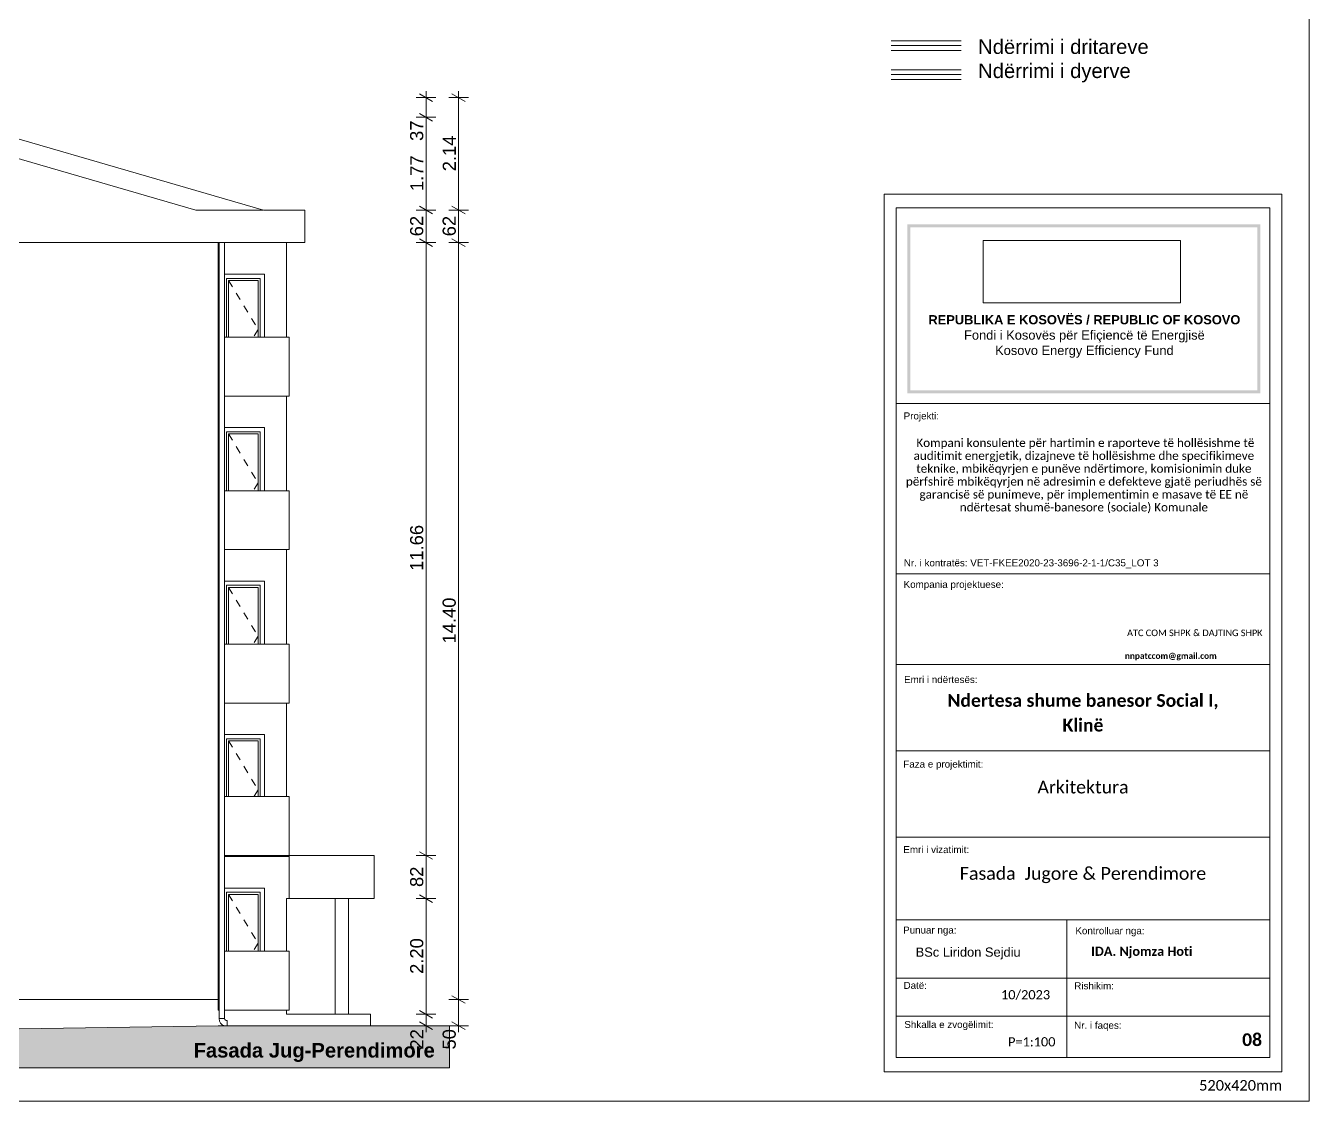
# Model space of a CAD drawing. Header units: feet. Extents: x 2573764 to 2624673, y -122443 to -81443.
# Drawn here: x 2600251 to 2624673, y -122443 to -101978 of the extents above; entities that cross this region are included whole.
import ezdxf

# ---------------------------------------------------------------- set-up
doc = ezdxf.new("R2010")
doc.units = ezdxf.units.FT
doc.header["$MEASUREMENT"] = 0
doc.header["$XCLIPFRAME"] = 0
doc.set_wipeout_variables(frame=1)
doc.linetypes.add('Dashed', pattern=[282.222223, 141.111112, -141.111112])
doc.linetypes.add('Wipeout_Contour', pattern=[1000, 0, -1000])
for name, color, linetype, lineweight in [('2D Drafting - General_Pen_No__1', 7, 'Continuous', 5), ('Annotation - Text_Pen_No__1', 7, 'Continuous', 5), ('Dimensioning - General_Pen_No__1', 7, 'Continuous', 5), ('Dimensioning - General_Pen_No__41', 7, 'Continuous', 5), ('Exterior walls_Pen_No__1', 7, 'Continuous', 5), ('Shell - Roof_Pen_No__1', 7, 'Continuous', 5), ('Shell - Roof_Pen_No__20', 1, 'Continuous', 5), ('Shell - Roof_Pen_No__21', 7, 'Continuous', 5), ('Structural - Bearing_Pen_No__20', 1, 'Continuous', 5), ('Structural - Bearing_Pen_No__60', 230, 'Continuous', 5), ('Text blocks_Pen_No__1', 7, 'Continuous', 5)]:
    doc.layers.add(name, color=color, linetype=linetype, lineweight=lineweight)
for name, color, linetype, lineweight, true_color in [('2D Drafting - General_Pen_No__61', 7, 'Continuous', 5, 0x6a6a6a), ('Annotation - Text_Pen_No__61', 7, 'Continuous', 5, 0x6a6a6a), ('Shell - Roof_Pen_No__61', 7, 'Continuous', 5, 0x6a6a6a), ('Structural - Bearing_Pen_No__86', 7, 'Continuous', 5, 0x5555ff)]:
    doc.layers.add(name, color=color, linetype=linetype, lineweight=lineweight, true_color=true_color)
for name, color, linetype in [('Dimensioning - General', 7, 'Continuous'), ('Drawing & Figure', 7, 'Continuous'), ('Exterior walls', 7, 'Continuous')]:
    doc.layers.add(name, color=color, linetype=linetype)
doc.styles.add('GENERATED_STYLE_1', font='arial.ttf')
doc.styles.add('GENERATED_STYLE_2', font='arialbd.ttf')
doc.styles.add('GENERATED_STYLE_3', font='calibrib.ttf')
doc.styles.add('GENERATED_STYLE_4', font='calibri.ttf')
doc.styles.add('GENERATED_STYLE_5', font='calibril.ttf')
doc.dimstyles.new('GENERATED_STYLE__1', dxfattribs={"dimtxt": 250, "dimasz": 190, "dimexe": 0.18, "dimexo": 3, "dimgap": 0.09, "dimtad": 1, "dimlfac": 0.001, "dimzin": 0, "dimdsep": 46, "dimtxsty": 'GENERATED_STYLE_1', "dimblk": 'ARROWHEAD_2', "dimblk1": 'ARROWHEAD_2', "dimblk2": 'ARROWHEAD_2', "dimcen": 0.09, "dimclrd": 7, "dimclre": 7, "dimclrt": 7, "dimadec": 0, "dimazin": 0, "dimtfac": 1, "dimtdec": 4, "dimtmove": 0, "dimatfit": 3, "dimfxl": 1, "dimtolj": 1, "dimtzin": 0, "dimarcsym": 0})
picture_1 = doc.add_image_def('image1.png', size_in_pixel=(354, 134))

# ---------------------------------------------------------------- blocks, each defined once
blk = doc.blocks.new('*D14', base_point=(2247654, -76425))
at = {"layer": 'Dimensioning - General_Pen_No__1', "color": 7, "linetype": 'Continuous', "lineweight": 5, "transparency": 16777216}
for p, q in [((2608057, -120785), (2607682, -120785)), ((2607744, -120713), (2607994, -120858)), ((2607869, -121005), (2607869, -120785)), ((2608057, -121005), (2607682, -121005)), ((2607744, -120933), (2607994, -121078)), ((2607869, -121128), (2607869, -121005))]:
    blk.add_line(p, q, dxfattribs=at)
at = {"layer": 'Dimensioning - General_Pen_No__1', "color": 7, "lineweight": 5, "transparency": 16777216, "insert": (2607819, -121457), "char_height": 250, "attachment_point": 7, "rotation": 90, "style": 'GENERATED_STYLE_1'}
blk.add_mtext('\\A1;22', dxfattribs=at)
blk = doc.blocks.new('ARROWHEAD_2')
at = {"color": 0, "linetype": 'Continuous', "lineweight": 0}
for p, q in [((0, 0), (-1, 0)), ((-0.38, -0.66), (0.38, 0.66))]:
    blk.add_line(p, q, dxfattribs=at)
blk = doc.blocks.new('*D15', base_point=(2247654, -76425))
at = {"layer": 'Dimensioning - General_Pen_No__1', "color": 7, "linetype": 'Continuous', "lineweight": 5, "transparency": 16777216}
for p, q in [((2608057, -118585), (2607682, -118585)), ((2607744, -118513), (2607994, -118658)), ((2607869, -120785), (2607869, -118585)), ((2608057, -120785), (2607682, -120785)), ((2607744, -120713), (2607994, -120858))]:
    blk.add_line(p, q, dxfattribs=at)
at = {"layer": 'Dimensioning - General_Pen_No__1', "color": 7, "lineweight": 5, "transparency": 16777216, "insert": (2607819, -120018), "char_height": 250, "attachment_point": 7, "rotation": 90, "style": 'GENERATED_STYLE_1'}
blk.add_mtext('\\A1;2.20', dxfattribs=at)
blk = doc.blocks.new('*D16', base_point=(2247654, -76425))
at = {"layer": 'Dimensioning - General_Pen_No__1', "color": 7, "linetype": 'Continuous', "lineweight": 5, "transparency": 16777216}
for p, q in [((2607744, -117693), (2607994, -117838)), ((2608057, -117765), (2607682, -117765)), ((2607869, -118585), (2607869, -117765)), ((2608057, -118585), (2607682, -118585)), ((2607744, -118513), (2607994, -118658))]:
    blk.add_line(p, q, dxfattribs=at)
at = {"layer": 'Dimensioning - General_Pen_No__1', "color": 7, "lineweight": 5, "transparency": 16777216, "insert": (2607819, -118365), "char_height": 250, "attachment_point": 7, "rotation": 90, "style": 'GENERATED_STYLE_1'}
blk.add_mtext('\\A1;82', dxfattribs=at)
blk = doc.blocks.new('*D17', base_point=(2247654, -76425))
at = {"layer": 'Dimensioning - General_Pen_No__1', "color": 7, "linetype": 'Continuous', "lineweight": 5, "transparency": 16777216}
for p, q in [((2608057, -106105), (2607682, -106105)), ((2607744, -106033), (2607994, -106178)), ((2607869, -117765), (2607869, -106105)), ((2607744, -117693), (2607994, -117838)), ((2608057, -117765), (2607682, -117765))]:
    blk.add_line(p, q, dxfattribs=at)
at = {"layer": 'Dimensioning - General_Pen_No__1', "color": 7, "lineweight": 5, "transparency": 16777216, "insert": (2607819, -112350), "char_height": 250, "attachment_point": 7, "rotation": 90, "style": 'GENERATED_STYLE_1'}
blk.add_mtext('\\A1;11.66', dxfattribs=at)
blk = doc.blocks.new('*D18', base_point=(2247654, -76425))
at = {"layer": 'Dimensioning - General_Pen_No__1', "color": 7, "linetype": 'Continuous', "lineweight": 5, "transparency": 16777216}
for p, q in [((2608057, -105485), (2607682, -105485)), ((2607744, -105413), (2607994, -105558)), ((2607869, -106105), (2607869, -105485)), ((2608057, -106105), (2607682, -106105)), ((2607744, -106033), (2607994, -106178))]:
    blk.add_line(p, q, dxfattribs=at)
at = {"layer": 'Dimensioning - General_Pen_No__1', "color": 7, "lineweight": 5, "transparency": 16777216, "insert": (2607819, -105985), "char_height": 250, "attachment_point": 7, "rotation": 90, "style": 'GENERATED_STYLE_1'}
blk.add_mtext('\\A1;62', dxfattribs=at)
blk = doc.blocks.new('*D19', base_point=(2247654, -76425))
at = {"layer": 'Dimensioning - General_Pen_No__1', "color": 7, "linetype": 'Continuous', "lineweight": 5, "transparency": 16777216}
for p, q in [((2608057, -103719), (2607682, -103719)), ((2607744, -103647), (2607994, -103792)), ((2607869, -105485), (2607869, -103719)), ((2608057, -105485), (2607682, -105485)), ((2607744, -105413), (2607994, -105558))]:
    blk.add_line(p, q, dxfattribs=at)
at = {"layer": 'Dimensioning - General_Pen_No__1', "color": 7, "lineweight": 5, "transparency": 16777216, "char_height": 250, "attachment_point": 7, "rotation": 90, "style": 'GENERATED_STYLE_1'}
for s, insert in [('\\A1;37', (2607819, -104171)), ('\\A1;1.77', (2607819, -105125))]:
    blk.add_mtext(s, dxfattribs=dict(at, insert=insert))
blk = doc.blocks.new('*D20', base_point=(2247654, -76425))
at = {"layer": 'Dimensioning - General_Pen_No__1', "color": 7, "linetype": 'Continuous', "lineweight": 5, "transparency": 16777216}
for p, q in [((2607994, -103419), (2607744, -103274)), ((2607869, -103346), (2607869, -103224)), ((2608057, -103346), (2607682, -103346)), ((2607869, -103719), (2607869, -103346)), ((2608057, -103719), (2607682, -103719)), ((2607744, -103647), (2607994, -103792))]:
    blk.add_line(p, q, dxfattribs=at)
blk = doc.blocks.new('*D21', base_point=(2247654, -76425))
at = {"layer": 'Dimensioning - General_Pen_No__1', "color": 7, "linetype": 'Continuous', "lineweight": 5, "transparency": 16777216}
for p, q in [((2608675, -120505), (2608300, -120505)), ((2608362, -120433), (2608612, -120578)), ((2608487, -121005), (2608487, -120505)), ((2608675, -121005), (2608300, -121005)), ((2608362, -120933), (2608612, -121078)), ((2608487, -121128), (2608487, -121005))]:
    blk.add_line(p, q, dxfattribs=at)
at = {"layer": 'Dimensioning - General_Pen_No__1', "color": 7, "lineweight": 5, "transparency": 16777216, "insert": (2608437, -121457), "char_height": 250, "attachment_point": 7, "rotation": 90, "style": 'GENERATED_STYLE_1'}
blk.add_mtext('\\A1;50', dxfattribs=at)
blk = doc.blocks.new('*D22', base_point=(2247654, -76425))
at = {"layer": 'Dimensioning - General_Pen_No__1', "color": 7, "linetype": 'Continuous', "lineweight": 5, "transparency": 16777216}
for p, q in [((2608675, -106105), (2608300, -106105)), ((2608362, -106033), (2608612, -106178)), ((2608487, -120505), (2608487, -106105)), ((2608675, -120505), (2608300, -120505)), ((2608362, -120433), (2608612, -120578))]:
    blk.add_line(p, q, dxfattribs=at)
at = {"layer": 'Dimensioning - General_Pen_No__1', "color": 7, "lineweight": 5, "transparency": 16777216, "insert": (2608437, -113733), "char_height": 250, "attachment_point": 7, "rotation": 90, "style": 'GENERATED_STYLE_1'}
blk.add_mtext('\\A1;14.40', dxfattribs=at)
blk = doc.blocks.new('*D23', base_point=(2247654, -76425))
at = {"layer": 'Dimensioning - General_Pen_No__1', "color": 7, "linetype": 'Continuous', "lineweight": 5, "transparency": 16777216}
for p, q in [((2608675, -105485), (2608300, -105485)), ((2608362, -105413), (2608612, -105558)), ((2608487, -106105), (2608487, -105485)), ((2608675, -106105), (2608300, -106105)), ((2608362, -106033), (2608612, -106178))]:
    blk.add_line(p, q, dxfattribs=at)
at = {"layer": 'Dimensioning - General_Pen_No__1', "color": 7, "lineweight": 5, "transparency": 16777216, "insert": (2608437, -105985), "char_height": 250, "attachment_point": 7, "rotation": 90, "style": 'GENERATED_STYLE_1'}
blk.add_mtext('\\A1;62', dxfattribs=at)
blk = doc.blocks.new('*D24', base_point=(2247654, -76425))
at = {"layer": 'Dimensioning - General_Pen_No__1', "color": 7, "linetype": 'Continuous', "lineweight": 5, "transparency": 16777216}
for p, q in [((2608612, -103419), (2608362, -103274)), ((2608487, -103346), (2608487, -103224)), ((2608675, -103346), (2608300, -103346)), ((2608487, -105485), (2608487, -103346)), ((2608675, -105485), (2608300, -105485)), ((2608362, -105413), (2608612, -105558))]:
    blk.add_line(p, q, dxfattribs=at)
at = {"layer": 'Dimensioning - General_Pen_No__1', "color": 7, "lineweight": 5, "transparency": 16777216, "insert": (2608437, -104748), "char_height": 250, "attachment_point": 7, "rotation": 90, "style": 'GENERATED_STYLE_1'}
blk.add_mtext('\\A1;2.14', dxfattribs=at)

msp = doc.modelspace()

# ---------------------------------------------------------------- hatches: boundary and pattern name
at = {"layer": '2D Drafting - General_Pen_No__61', "linetype": 'Continuous', "lineweight": 5, "true_color": 0x6a6a6a}
msp.add_hatch(color=251, dxfattribs=at).paths.add_polyline_path([(2608311.952, -121005.353), (2608311.952, -121805.353), (2587951.952, -121805.353), (2587951.952, -121205.353), (2590871.952, -121205.353), (2603911.952, -121005.353)])
at = {"layer": 'Structural - Bearing_Pen_No__86', "linetype": 'Continuous', "lineweight": 5, "true_color": 0x5555ff}
for points in [[(2617026.978, -105756.958), (2618298.218, -105756.958), (2618298.218, -105814.576), (2617084.596, -105814.576), (2617084.596, -108840.724), (2617026.978, -108840.724)], [(2617637.115, -105814.576), (2617637.115, -105756.958), (2623738.882, -105756.958), (2623738.882, -108840.724), (2623681.264, -108840.724), (2623681.264, -105814.576)], [(2617026.978, -107789.957), (2617084.596, -107789.957), (2617084.596, -108918.121), (2618298.218, -108918.121), (2618298.218, -108975.739), (2617026.978, -108975.739)], [(2617637.115, -108975.739), (2617637.115, -108918.121), (2623681.264, -108918.121), (2623681.264, -107789.957), (2623738.882, -107789.957), (2623738.882, -108975.739)]]:
    msp.add_hatch(color=173, dxfattribs=at).paths.add_polyline_path(points)

# ---------------------------------------------------------------- linework, layer by layer
at = {"layer": '2D Drafting - General_Pen_No__1', "color": 7, "linetype": 'Continuous', "lineweight": 5, "flags": 128}
msp.add_lwpolyline([(2608311.952, -121005.353), (2608311.952, -121805.353), (2587951.952, -121805.353), (2587951.952, -121205.353), (2590871.952, -121205.353), (2603911.952, -121005.353)], close=True, dxfattribs=at)
at = {"layer": 'Shell - Roof_Pen_No__1', "color": 7, "linetype": 'Continuous', "lineweight": 5}
for p, q in [((2616584.355, -105181.538), (2624150.32, -105181.538)), ((2616584.355, -112404.847), (2616584.355, -105181.538)), ((2624150.32, -105181.689), (2624150.32, -121882.005)), ((2616814.827, -112404.847), (2616814.827, -105444.05)), ((2616814.827, -105444.05), (2623919.848, -105444.05)), ((2623919.848, -105444.05), (2623919.848, -112404.847)), ((2623919.848, -109168.679), (2616814.827, -109168.679)), ((2616814.827, -121611.386), (2616814.827, -109734.041)), ((2623919.848, -109734.041), (2623919.848, -121611.386)), ((2623919.848, -112404.847), (2616814.827, -112404.847)), ((2623919.848, -112404.847), (2616814.827, -112404.847)), ((2623919.848, -114133.012), (2616814.827, -114133.012)), ((2623919.848, -115775.137), (2616814.827, -115775.137)), ((2623919.848, -117417.262), (2616814.827, -117417.262)), ((2623919.848, -118989.487), (2616814.827, -118989.487)), ((2620058.664, -118989.487), (2620058.664, -121611.386)), ((2623919.848, -120096.516), (2616814.827, -120096.516)), ((2623919.848, -120824.369), (2616814.827, -120824.369)), ((2623919.848, -121611.386), (2616814.827, -121611.386)), ((2624150.32, -121882.005), (2616584.355, -121882.005))]:
    msp.add_line(p, q, dxfattribs=at)
for points in [[(2589341.952, -105481.828), (2589341.952, -106105.353), (2605561.952, -106105.353), (2605561.952, -105485.353), (2604774.663, -105485.353), (2597391.952, -103346.331), (2590021.409, -105481.828)], [(2606141.952, -118585.353), (2606391.952, -118585.353), (2606391.952, -120785.353), (2606141.952, -120785.353)]]:
    msp.add_lwpolyline(points, close=True, dxfattribs=at)
for points in [[(2604762.495, -105485.353), (2603486.832, -105485.353), (2597391.952, -103719.46)], [(2603911.952, -120705.353), (2603911.952, -106105.353), (2590871.952, -106105.353), (2590871.952, -120219.707), (2590871.952, -120705.353)], [(2605211.952, -106105.353), (2605211.952, -107905.353), (2605261.952, -107905.353), (2605261.952, -109025.353), (2605211.952, -109025.353), (2605211.952, -110825.353), (2605261.952, -110825.353), (2605261.952, -111945.353), (2605211.952, -111945.353), (2605211.952, -113745.353), (2605261.952, -113745.353), (2605261.952, -114865.353), (2605211.952, -114865.353), (2605211.952, -116665.353), (2605261.952, -116665.353), (2605261.952, -117765.353), (2606881.952, -117765.353), (2606881.952, -118585.353), (2606391.952, -118585.353), (2606391.952, -120785.353), (2606811.952, -120785.353), (2606811.952, -121005.353), (2603911.952, -121005.353)], [(2603911.952, -107905.353), (2605211.952, -107905.353)], [(2603911.952, -109025.353), (2605211.952, -109025.353)], [(2603911.952, -110825.353), (2605211.952, -110825.353)], [(2603911.952, -111945.353), (2605211.952, -111945.353)], [(2603911.952, -113745.353), (2605211.952, -113745.353)], [(2603911.952, -114865.353), (2605211.952, -114865.353)], [(2603911.952, -116665.353), (2605211.952, -116665.353)], [(2603911.952, -117785.353), (2605211.952, -117785.353), (2605261.952, -117785.353), (2605261.952, -117765.353)], [(2606391.952, -118585.353), (2605261.952, -118585.353), (2605261.952, -117765.353)], [(2605261.952, -118585.353), (2605211.952, -118585.353), (2605211.952, -119585.353)], [(2603911.952, -119585.353), (2605261.952, -119585.353)], [(2605261.952, -120705.353), (2605261.952, -119585.353)], [(2603911.952, -120505.353), (2590871.952, -120505.353)], [(2603911.952, -121005.353), (2590871.952, -121205.353), (2589611.952, -121205.353), (2589611.952, -120705.353)], [(2603911.952, -120705.353), (2605261.952, -120705.353)], [(2606141.952, -120785.353), (2605211.952, -120785.353), (2605211.952, -120705.353)]]:
    msp.add_lwpolyline(points, dxfattribs=at)
for points in [[(2603931.952, -120870.028, 0.367743804), (2604031.952, -121005.353), (2604085.446, -121005.353)], [(2604085.446, -121005.353), (2604085.446, -120905.353, -0.391892736), (2604031.952, -120870.028)]]:
    msp.add_lwpolyline(points, format="xyb", dxfattribs=at)
at = {"layer": 'Shell - Roof_Pen_No__20', "color": 1, "linetype": 'Continuous', "lineweight": 5}
for points in [[(2604751.952, -108805.353), (2603991.952, -108805.353), (2603991.952, -107905.353), (2603991.952, -106705.353), (2604791.952, -106705.353), (2604791.952, -107905.353), (2604791.952, -108805.353)], [(2604711.952, -107905.353), (2604711.952, -108725.353), (2604071.952, -108725.353), (2604071.952, -107905.353), (2604071.952, -106785.353), (2604711.952, -106785.353)], [(2604671.952, -107905.353), (2604671.952, -108685.353), (2604111.952, -108685.353), (2604111.952, -107905.353), (2604111.952, -106825.353), (2604671.952, -106825.353)], [(2604751.952, -111725.353), (2603991.952, -111725.353), (2603991.952, -110825.353), (2603991.952, -109625.353), (2604791.952, -109625.353), (2604791.952, -110825.353), (2604791.952, -111725.353)], [(2604711.952, -110825.353), (2604711.952, -111645.353), (2604071.952, -111645.353), (2604071.952, -110825.353), (2604071.952, -109705.353), (2604711.952, -109705.353)], [(2604671.952, -110825.353), (2604671.952, -111605.353), (2604111.952, -111605.353), (2604111.952, -110825.353), (2604111.952, -109745.353), (2604671.952, -109745.353)], [(2604751.952, -114645.353), (2603991.952, -114645.353), (2603991.952, -113745.353), (2603991.952, -112545.353), (2604791.952, -112545.353), (2604791.952, -113745.353), (2604791.952, -114645.353)], [(2604711.952, -113745.353), (2604711.952, -114565.353), (2604071.952, -114565.353), (2604071.952, -113745.353), (2604071.952, -112625.353), (2604711.952, -112625.353)], [(2604671.952, -113745.353), (2604671.952, -114525.353), (2604111.952, -114525.353), (2604111.952, -113745.353), (2604111.952, -112665.353), (2604671.952, -112665.353)], [(2604751.952, -117565.353), (2603991.952, -117565.353), (2603991.952, -116665.353), (2603991.952, -115465.353), (2604791.952, -115465.353), (2604791.952, -116665.353), (2604791.952, -117565.353)], [(2604711.952, -116665.353), (2604711.952, -117485.353), (2604071.952, -117485.353), (2604071.952, -116665.353), (2604071.952, -115545.353), (2604711.952, -115545.353)], [(2604671.952, -116665.353), (2604671.952, -117445.353), (2604111.952, -117445.353), (2604111.952, -116665.353), (2604111.952, -115585.353), (2604671.952, -115585.353)], [(2604751.952, -120485.353), (2603991.952, -120485.353), (2603991.952, -119585.353), (2603991.952, -118385.353), (2604791.952, -118385.353), (2604791.952, -119585.353), (2604791.952, -120485.353)], [(2604711.952, -119585.353), (2604711.952, -120405.353), (2604071.952, -120405.353), (2604071.952, -119585.353), (2604071.952, -118465.353), (2604711.952, -118465.353)], [(2604671.952, -119585.353), (2604671.952, -120365.353), (2604111.952, -120365.353), (2604111.952, -119585.353), (2604111.952, -118505.353), (2604671.952, -118505.353)]]:
    msp.add_lwpolyline(points, close=True, dxfattribs=at)
at = {"layer": 'Shell - Roof_Pen_No__20', "color": 1, "linetype": 'Dashed', "lineweight": 5}
for points in [[(2604111.952, -106825.353), (2604671.952, -107755.353), (2604581.63, -107905.353), (2604111.952, -108685.353)], [(2604111.952, -109745.353), (2604671.952, -110675.353), (2604581.63, -110825.353), (2604111.952, -111605.353)], [(2604111.952, -112665.353), (2604671.952, -113595.353), (2604581.63, -113745.353), (2604111.952, -114525.353)], [(2604111.952, -115585.353), (2604671.952, -116515.353), (2604581.63, -116665.353), (2604111.952, -117445.353)], [(2604111.952, -118505.353), (2604671.952, -119435.353), (2604581.63, -119585.353), (2604111.952, -120365.353)]]:
    msp.add_lwpolyline(points, dxfattribs=at)
at = {"layer": 'Shell - Roof_Pen_No__21', "color": 7, "linetype": 'Continuous', "lineweight": 5}
for p, q in [((2624673.367, -122442.756), (2624673.367, -81442.756)), ((2624673.367, -122442.756), (2624673.367, -81442.756)), ((2573763.935, -122442.756), (2624673.367, -122442.756))]:
    msp.add_line(p, q, dxfattribs=at)
at = {"layer": 'Shell - Roof_Pen_No__61', "color": 251, "linetype": 'Continuous', "lineweight": 5, "true_color": 0x6a6a6a}
msp.add_line((2616584.355, -121881.853), (2616584.355, -109734.041), dxfattribs=at)
at = {"layer": 'Structural - Bearing_Pen_No__20', "color": 1, "linetype": 'Continuous', "lineweight": 5}
for p, q in [((2616718.714, -102269.252), (2618046.898, -102269.252)), ((2616718.714, -102358.037), (2618046.898, -102358.037)), ((2616718.714, -102452.961), (2618046.898, -102452.961))]:
    msp.add_line(p, q, dxfattribs=at)
at = {"layer": 'Structural - Bearing_Pen_No__60', "color": 230, "linetype": 'Continuous', "lineweight": 5}
for p, q in [((2616718.714, -102821.1), (2618046.898, -102821.1)), ((2616718.714, -102909.885), (2618046.898, -102909.885)), ((2616718.714, -103004.809), (2618046.898, -103004.809))]:
    msp.add_line(p, q, dxfattribs=at)

# ---------------------------------------------------------------- texts
at = {"layer": 'Annotation - Text_Pen_No__1', "color": 7, "style": 'GENERATED_STYLE_3'}
msp.add_text('IDA. Njomza Hoti', height=175, dxfattribs=at).set_placement((2620521.804, -119674.651))
at = {"layer": 'Annotation - Text_Pen_No__1', "color": 7, "linetype": 'Continuous', "lineweight": 5, "attachment_point": 2}
for s, insert, char_height, style in [('\\A1;REPUBLIKA E KOSOVËS / REPUBLIC OF KOSOVO\\P{\\fArial|b0|i0|c0|p34;Fondi i Kosovës për Efiçiencë të Energjisë\\PKosovo Energy Efficiency Fund\\P}', (2620393.801, -107484.903), 175, 'GENERATED_STYLE_2'), ('\\A1;ATC COM SHPK & DAJTING SHPK ', (2622494.396, -113467.146), 125, 'GENERATED_STYLE_4'), ('\\A1;Arkitektura', (2620367.337, -116342.297), 242.5, 'GENERATED_STYLE_4'), ('\\A1;Fasada  Jugore & Perendimore', (2620367.337, -117985.198), 242.5, 'GENERATED_STYLE_4'), ('\\A1;BSc Liridon Sejdiu', (2618182.296, -119516.292), 175, 'GENERATED_STYLE_1'), ('\\A1;10/2023', (2619274.671, -120327.557), 175, 'GENERATED_STYLE_4'), ('\\A1; 08', (2623542.053, -121148.466), 242.5, 'GENERATED_STYLE_3'), ('\\A1;P=1:100', (2619392.255, -121222.896), 175, 'GENERATED_STYLE_4')]:
    msp.add_mtext(s, dxfattribs=dict(at, insert=insert, char_height=char_height, style=style))
at = {"layer": 'Annotation - Text_Pen_No__1', "color": 7, "linetype": 'Continuous', "lineweight": 5, "insert": (2620384.303, -109833.239), "char_height": 160, "width": 6797.99537, "attachment_point": 2, "line_spacing_factor": 0.919632, "style": 'GENERATED_STYLE_5'}
msp.add_mtext('\\A1; Kompani konsulente për hartimin e raporteve të hollësishme të auditimit energjetik, dizajneve të hollësishme dhe specifikimeve teknike, mbikëqyrjen e punëve ndërtimore, komisionimin duke përfshirë mbikëqyrjen në adresimin e defekteve gjatë periudhës së garancisë së punimeve, për implementimin e masave të EE në ndërtesat shumë-banesore (sociale) Komunale', dxfattribs=at)
at = {"layer": 'Annotation - Text_Pen_No__1', "color": 7, "linetype": 'Continuous', "lineweight": 5, "insert": (2620367.337, -114694.711), "char_height": 242.5, "attachment_point": 2, "line_spacing_factor": 1.16153, "style": 'GENERATED_STYLE_3'}
msp.add_mtext('\\A1;Ndertesa shume banesor Social I, \\PKlinë', dxfattribs=at)
at = {"layer": 'Annotation - Text_Pen_No__61', "color": 251, "linetype": 'Continuous', "lineweight": 5, "true_color": 0x6a6a6a, "insert": (2623366.878, -122038.484), "char_height": 200, "attachment_point": 2, "style": 'GENERATED_STYLE_4'}
msp.add_mtext('\\A1;520x420mm', dxfattribs=at)
at = {"layer": 'Dimensioning - General_Pen_No__41', "color": 7, "linetype": 'Continuous', "lineweight": 5, "attachment_point": 7}
for s, insert, char_height, style in [('\\A1;Projekti:', (2616955.696, -109509.217), 133.375, 'GENERATED_STYLE_1'), ('\\A1;Nr. i kontratës: VET-FKEE2020-23-3696-2-1-1/C35_LOT 3', (2616959.443, -112302.81), 133.375, 'GENERATED_STYLE_1'), ('\\A1;Kompania projektuese:', (2616954.788, -112714.56), 133.375, 'GENERATED_STYLE_1'), ('\\A1;Emri i ndërtesës:', (2616963.353, -114486.766), 133.375, 'GENERATED_STYLE_1'), ('\\A1;Faza e projektimit:', (2616949.156, -116133.742), 133.375, 'GENERATED_STYLE_1'), ('\\A1;Emri i vizatimit:', (2616949.621, -117722.019), 133.375, 'GENERATED_STYLE_1'), ('\\A1;Punuar nga:', (2616945.461, -119290.581), 133.375, 'GENERATED_STYLE_1'), ('\\A1;Kontrolluar nga:', (2620223.098, -119303.758), 133.375, 'GENERATED_STYLE_1'), ('\\A1;Datë:', (2616953.466, -120305.367), 133.375, 'GENERATED_STYLE_1'), ('\\A1;Rishikim:', (2620201.304, -120313.589), 133.375, 'GENERATED_STYLE_1'), ('\\A1;Shkalla e zvogëlimit:', (2616968.301, -121087.97), 133.375, 'GENERATED_STYLE_1'), ('\\A1;Nr. i faqes:', (2620200.12, -121103.566), 133.375, 'GENERATED_STYLE_1'), ('\\A1;Fasada Jug-Perendimore', (2603445.957, -121693.921), 275, 'GENERATED_STYLE_2')]:
    msp.add_mtext(s, dxfattribs=dict(at, insert=insert, char_height=char_height, style=style))
at = {"layer": 'Dimensioning - General_Pen_No__41', "color": 7, "linetype": 'Continuous', "lineweight": 5, "insert": (2621164.444, -114054.355), "char_height": 115, "attachment_point": 7, "line_spacing_factor": 0.922253, "style": 'GENERATED_STYLE_1'}
msp.add_mtext('\\A1;\\pt737.29,1517,2350.4,3281.9;{\\fCalibri|b1|i0|c0|p34;nnpatccom@gmail.com}', dxfattribs=at)
at = {"layer": 'Text blocks_Pen_No__1', "color": 7, "linetype": 'Continuous', "lineweight": 5, "insert": (2618372.642, -102240.668), "char_height": 275, "attachment_point": 1, "style": 'GENERATED_STYLE_1'}
msp.add_mtext('\\A1;Ndërrimi i dritareve\\PNdërrimi i dyerve\\P', dxfattribs=at)

# ---------------------------------------------------------------- dimensions: what is measured, and where the dimension line sits
at = {"layer": 'Dimensioning - General', "color": 7, "linetype": 'Continuous', "lineweight": 5}
for base, p1, p2, picture, middle in [((2607869.04, -103346.331), (2597391.952, -103719.46), (2597391.952, -103346.331), '*D20', (2607694.04, -103980.551)), ((2608487.136, -103346.331), (2605561.952, -105485.353), (2597391.952, -103346.331), '*D24', (2608312.136, -104423.709)), ((2607869.04, -103719.46), (2605561.952, -105485.353), (2597391.952, -103719.46), '*D19', (2607694.04, -104799.988)), ((2607869.04, -105485.353), (2605561.952, -106105.353), (2605561.952, -105485.353), '*D18', (2607694.04, -105794.48)), ((2608487.136, -105485.353), (2605561.952, -106105.353), (2605561.952, -105485.353), '*D23', (2608312.136, -105794.48)), ((2608487.136, -106105.353), (2603782.776, -120505.353), (2605561.952, -106105.353), '*D22', (2608312.136, -113312.781)), ((2607869.04, -106105.353), (2606881.952, -117765.353), (2605561.952, -106105.353), '*D17', (2607694.04, -111930.21)), ((2607869.04, -117765.353), (2606881.952, -118585.353), (2606881.952, -117765.353), '*D16', (2607694.04, -118174.48)), ((2607869.04, -118585.353), (2606811.952, -120785.353), (2606881.952, -118585.353), '*D15', (2607694.04, -119693.22)), ((2608487.136, -120505.353), (2606811.952, -121005.353), (2603782.776, -120505.353), '*D21', (2608312.136, -121266.445)), ((2607869.04, -120785.353), (2606811.952, -121005.353), (2606811.952, -120785.353), '*D14', (2607694.04, -121266.445))]:
    dim = msp.add_linear_dim(base=base, p1=p1, p2=p2, angle=90, dimstyle='GENERATED_STYLE__1', dxfattribs=at)
    dim.commit()
    dim.dimension.update_dxf_attribs({"geometry": picture, "text_midpoint": middle, "dimtype": 160, "text_rotation": 90})

# ---------------------------------------------------------------- pictures from other files: only their frames are drawn
at = {"layer": 'Drawing & Figure', "linetype": 'Continuous', "lineweight": 0}
image = msp.add_image(picture_1, insert=(2618466.355, -107249.658), size_in_units=(3758.688, 1183.979), dxfattribs=at)
image.set_boundary_path([(-0.5, -0.5), (353.5, 133.5)])

# ---------------------------------------------------------------- next in the draw order: wipeouts: each hides what was drawn before it
at = {"color": 254, "linetype": 'Wipeout_Contour', "lineweight": 0, "ltscale": 10425856.97869813}
msp.add_wipeout([(2603931.952, -106105.353), (2603931.952, -120870.028), (2604031.952, -120870.028), (2604031.952, -106105.353)], dxfattribs=at).dxf.layer = 'Exterior walls'

# ---------------------------------------------------------------- next in the draw order: linework, layer by layer
at = {"layer": 'Exterior walls_Pen_No__1', "color": 7, "linetype": 'Continuous', "lineweight": 5, "flags": 128}
msp.add_lwpolyline([(2603931.952, -106105.353), (2603931.952, -120870.028), (2604031.952, -120870.028), (2604031.952, -106105.353)], close=True, dxfattribs=at)

# ---------------------------------------------------------------- next in the draw order: wipeouts: each hides what was drawn before it
at = {"color": 254, "linetype": 'Wipeout_Contour', "lineweight": 0, "ltscale": 18247034.94177055}
msp.add_wipeout([(2604031.952, -107905.353), (2604031.952, -109025.353), (2604081.952, -109025.353), (2605261.952, -109025.353), (2605261.952, -107905.353), (2604501.952, -107905.353), (2604081.952, -107905.353)], dxfattribs=at).dxf.layer = 'Exterior walls'
at = {"color": 254, "linetype": 'Wipeout_Contour', "lineweight": 0, "ltscale": 18247896.24839864}
msp.add_wipeout([(2604031.952, -110825.353), (2604031.952, -111945.353), (2604081.952, -111945.353), (2605261.952, -111945.353), (2605261.952, -110825.353), (2604501.952, -110825.353), (2604081.952, -110825.353)], dxfattribs=at).dxf.layer = 'Exterior walls'
at = {"color": 254, "linetype": 'Wipeout_Contour', "lineweight": 0, "ltscale": 18248780.40871881}
msp.add_wipeout([(2604031.952, -113745.353), (2604031.952, -114865.353), (2604081.952, -114865.353), (2605261.952, -114865.353), (2605261.952, -113745.353), (2604501.952, -113745.353), (2604081.952, -113745.353)], dxfattribs=at).dxf.layer = 'Exterior walls'
at = {"color": 254, "linetype": 'Wipeout_Contour', "lineweight": 0, "ltscale": 18249681.12929648}
msp.add_wipeout([(2604031.952, -116645.353), (2604031.952, -117765.353), (2604081.952, -117765.353), (2605261.952, -117765.353), (2605261.952, -116645.353), (2604501.952, -116645.353), (2604081.952, -116645.353)], dxfattribs=at).dxf.layer = 'Exterior walls'
at = {"color": 254, "linetype": 'Wipeout_Contour', "lineweight": 0, "ltscale": 18250617.27706395}
msp.add_wipeout([(2604031.952, -119585.353), (2604031.952, -120705.353), (2604081.952, -120705.353), (2605261.952, -120705.353), (2605261.952, -119585.353), (2604501.952, -119585.353), (2604081.952, -119585.353)], dxfattribs=at).dxf.layer = 'Exterior walls'

# ---------------------------------------------------------------- next in the draw order: linework, layer by layer
at = {"layer": 'Exterior walls_Pen_No__1', "color": 7, "linetype": 'Continuous', "lineweight": 5, "flags": 128}
for points in [[(2604031.952, -107905.353), (2604031.952, -109025.353), (2604081.952, -109025.353), (2605261.952, -109025.353), (2605261.952, -107905.353), (2604501.952, -107905.353), (2604081.952, -107905.353)], [(2604031.952, -110825.353), (2604031.952, -111945.353), (2604081.952, -111945.353), (2605261.952, -111945.353), (2605261.952, -110825.353), (2604501.952, -110825.353), (2604081.952, -110825.353)], [(2604031.952, -113745.353), (2604031.952, -114865.353), (2604081.952, -114865.353), (2605261.952, -114865.353), (2605261.952, -113745.353), (2604501.952, -113745.353), (2604081.952, -113745.353)], [(2604031.952, -116645.353), (2604031.952, -117765.353), (2604081.952, -117765.353), (2605261.952, -117765.353), (2605261.952, -116645.353), (2604501.952, -116645.353), (2604081.952, -116645.353)], [(2604031.952, -119585.353), (2604031.952, -120705.353), (2604081.952, -120705.353), (2605261.952, -120705.353), (2605261.952, -119585.353), (2604501.952, -119585.353), (2604081.952, -119585.353)]]:
    msp.add_lwpolyline(points, close=True, dxfattribs=at)

doc.saveas('drawing.dxf')
